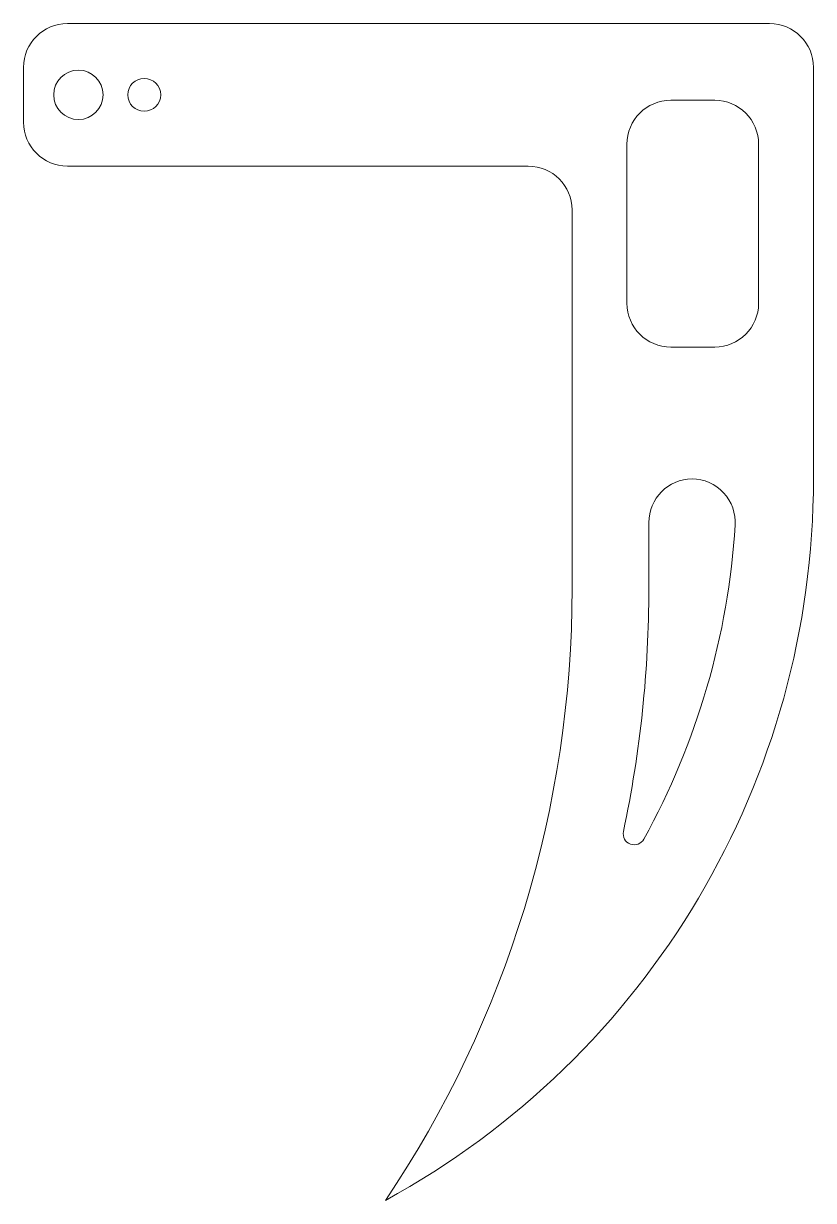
# Model space of a CAD drawing. Header units: millimetres. Extents: x -61 to 11, y -89 to 18.
import ezdxf

# ---------------------------------------------------------------- set-up
doc = ezdxf.new("R2010")
doc.units = ezdxf.units.MM

msp = doc.modelspace()

# ---------------------------------------------------------------- linework, layer by layer
at = {"color": 7, "linetype": 'Continuous', "lineweight": 15}
for p, q in [((-57, 18.25), (7, 18.25)), ((-61, 9.25), (-61, 14.25)), ((11, 14.25), (11, -23.25)), ((-2, 11.25), (2, 11.25)), ((-6, -7.25), (-6, 7.25)), ((6, 7.25), (6, -7.25)), ((-15, 5.25), (-57, 5.25)), ((-11, -33.25), (-11, 1.25)), ((2, -11.25), (-2, -11.25)), ((-4, -33.25), (-4, -27.25))]:
    msp.add_line(p, q, dxfattribs=at)
for centre, radius in [((-56, 11.75), 2.25), ((-50, 11.75), 1.5)]:
    msp.add_circle(centre, radius, dxfattribs=at)
for centre, radius, start, end in [((-57, 14.25), 4, 90, 180), ((7, 14.25), 4, 0, 90), ((-2, 7.25), 4, 90, 180), ((2, 7.25), 4, 0, 90), ((-57, 9.25), 4, 180, 270), ((-15, 1.25), 4, 0, 90), ((-2, -7.25), 4, 180, 270), ((2, -7.25), 4, 270, 0), ((-64, -23.25), 75, 298.668, 0), ((0, -27.25), 4, 90.8962, 180), ((-0.13, -27.25), 4, 356.4167, 89.1038), ((-64, -23.25), 68, 331.099, 356.4167), ((-111, -33.25), 100, 326.0782, 0), ((-111, -33.25), 107, 348.0398, 0), ((-5.34, -55.63), 1, 168.0398, 331.099)]:
    msp.add_arc(centre, radius, start, end, dxfattribs=at)

doc.saveas('drawing.dxf')
